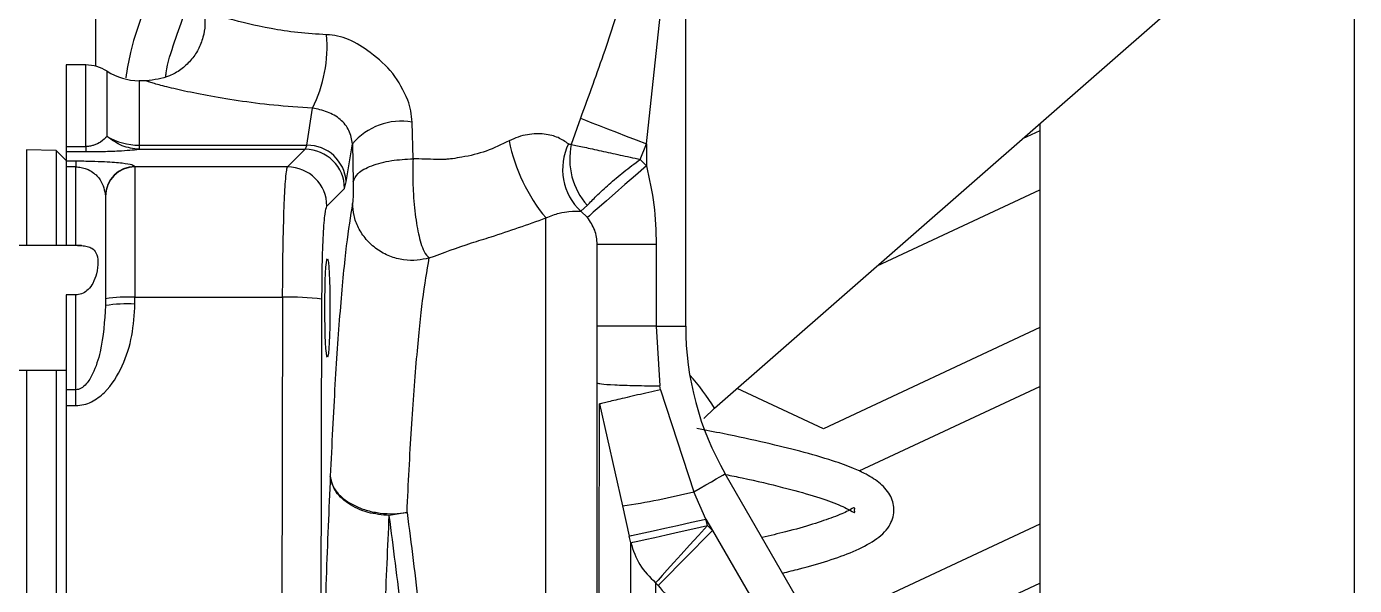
# Model space of a CAD drawing. Extents: x 150 to 4150, y 50 to 2920.
# Drawn here: x 2014.5 to 2183.2, y 1942.7 to 2013.8 of the extents above; entities that cross this region are included whole.
import ezdxf

# ---------------------------------------------------------------- set-up
doc = ezdxf.new("R2010")
doc.units = 0
doc.header["$LTSCALE"] = 10
doc.linetypes.add('SLD-KATı', pattern=[0])
doc.layers.get('0').update_dxf_attribs({"linetype": 'CONTINUOUS'})

msp = doc.modelspace()

# ---------------------------------------------------------------- linework, layer by layer
at = {"color": 7, "linetype": 'SLD-KATı'}
for p, q in [((2183.23, 1483.92), (2183.23, 2076.42)), ((2023.23, 2028.92), (2023.23, 2008.76)), ((2093.23, 1998.88), (2096.29, 2027.29)), ((2098.23, 1975.7), (2098.23, 2027.67)), ((2101.89, 1965.29), (2159.2, 2015.43)), ((2021.98, 2008.92), (2019.48, 2008.92)), ((2019.48, 2008.92), (2019.48, 1998.55)), ((2029.66, 2006.92), (2028.76, 2006.92)), ((2050.08, 1998.72), (2050.81, 2003.41)), ((2063.58, 1996.99), (2063.45, 2001.65)), ((2084.85, 2002.14), (2083.69, 1998.82)), ((2143.23, 2000.56), (2141.02, 1999.52)), ((2143.23, 2001.46), (2143.23, 1872.41)), ((2019.48, 1998.55), (2021.98, 1998.55)), ((2019.48, 1998.55), (2019.48, 1997.9)), ((2021.98, 1998.55), (2021.98, 1997.9)), ((2028.76, 1998.72), (2028.76, 1998.2)), ((2028.76, 1998.72), (2050.08, 1998.72)), ((2050.08, 1998.72), (2049.87, 1998.2)), ((2055.07, 1994.08), (2055.87, 1998.88)), ((2055.87, 1998.88), (2055.97, 1994.08)), ((2092.45, 1996.91), (2093.23, 1998.88)), ((2093.23, 1998.88), (2093.23, 1996.08)), ((2018.21, 1998.06), (2014.46, 1998.13)), ((2019.48, 1996.79), (2018.21, 1998.06)), ((2018.21, 1998.06), (2018.21, 1985.96)), ((2019.48, 1997.9), (2021.98, 1997.9)), ((2019.48, 1997.9), (2019.48, 1996.68)), ((2020.73, 1996.68), (2019.48, 1996.68)), ((2019.48, 1996.68), (2019.48, 1995.96)), ((2020.73, 1996.68), (2020.73, 1995.96)), ((2028.76, 1998.2), (2049.87, 1998.2)), ((2049.87, 1998.2), (2047.62, 1995.96)), ((2093.23, 1996.08), (2092.45, 1996.91)), ((2020.73, 1995.96), (2019.48, 1995.96)), ((2019.48, 1995.96), (2019.48, 1985.99)), ((2020.73, 1985.99), (2020.73, 1995.96)), ((2028.23, 1995.96), (2028.23, 1996)), ((2028.23, 1995.96), (2028.23, 1979.4)), ((2047.62, 1995.96), (2028.23, 1995.96)), ((2052.62, 1990.96), (2054.86, 1993.21)), ((2054.86, 1993.21), (2055.07, 1994.08)), ((2122.56, 1983.37), (2143.23, 1993.06)), ((2085.73, 1991.08), (2084.9, 1990.32)), ((2084.9, 1990.32), (2085.73, 1989.53)), ((2080.47, 1794.33), (2080.47, 1989.47)), ((2021.42, 1985.96), (2012.48, 1985.96)), ((2019.48, 1985.99), (2020.73, 1985.99)), ((2024.59, 1985.96), (2024.48, 1985.96)), ((2086.98, 1986.12), (2094.48, 1986.12)), ((2094.48, 1986.12), (2094.48, 1975.7)), ((2020.73, 1979.7), (2019.48, 1979.7)), ((2019.48, 1979.7), (2019.48, 1967.63)), ((2020.73, 1967.63), (2020.73, 1979.7)), ((2024.48, 1979.2), (2024.48, 1978.33)), ((2028.23, 1978.53), (2028.23, 1979.4)), ((2028.23, 1979.4), (2047, 1979.4)), ((2047, 1979.4), (2046.89, 1936.52)), ((2051.88, 1936.26), (2052, 1979.13)), ((2094.48, 1975.7), (2086.98, 1975.7)), ((2094.48, 1975.7), (2094.96, 1968.12)), ((2094.48, 1975.7), (2098.23, 1975.7)), ((2143.23, 1975.56), (2115.73, 1962.67)), ((2013.23, 1970.13), (2019.48, 1970.13)), ((2018.21, 1970.13), (2018.21, 1812.71)), ((2095.04, 1967.63), (2094.96, 1968.12)), ((2120.27, 1957.3), (2143.23, 1968.06)), ((2020.73, 1967.63), (2019.48, 1967.63)), ((2019.48, 1967.63), (2019.48, 1965.61)), ((2020.73, 1965.61), (2020.73, 1967.63)), ((2095.04, 1967.63), (2099.26, 1954.65)), ((2115.73, 1962.67), (2104.77, 1967.8)), ((2019.48, 1965.61), (2020.73, 1965.61)), ((2019.48, 1965.61), (2019.48, 1936.52)), ((2087.29, 1965.82), (2090.2, 1952.86)), ((2100.52, 1963.97), (2101.89, 1965.29)), ((2131.13, 1908.67), (2103.25, 1956.95)), ((2100.8, 1951.19), (2099.26, 1954.65)), ((2090.2, 1952.86), (2091.06, 1949.02)), ((2062.81, 1952.03), (2060.55, 1951.63)), ((2100.99, 1950.36), (2100.8, 1951.19)), ((2100.8, 1951.19), (2101.64, 1949.74)), ((2100.99, 1950.36), (2101.64, 1949.74)), ((2101.64, 1949.74), (2107.43, 1939.71)), ((2143.23, 1950.56), (2115.73, 1937.67)), ((2091.25, 1948.18), (2091.06, 1949.02)), ((2091.25, 1864.86), (2091.25, 1948.18)), ((2094.4, 1943.09), (2094.4, 1867.24)), ((2094.74, 1942.75), (2094.4, 1943.09)), ((2118.08, 1931.27), (2143.23, 1943.06))]:
    msp.add_line(p, q, dxfattribs=at)
at = {"color": 8, "linetype": 'SLD-KATı'}
for p, q in [((2021.98, 1998.55), (2021.98, 2008.92)), ((2024.69, 1999.84), (2024.69, 2008.12)), ((2028.76, 2006.92), (2028.76, 1998.72)), ((2014.46, 1998.13), (2014.46, 1985.96)), ((2014.46, 1970.13), (2014.46, 1812.71))]:
    msp.add_line(p, q, dxfattribs=at)
at = {"color": 7, "linetype": 'SLD-KATı', "flags": 128}
for points in [[(2084.85, 2002.14), (2085.5, 2001.89), (2086.3, 2001.58), (2087.24, 2001.21), (2088.29, 2000.8), (2089.44, 2000.36), (2090.66, 1999.88), (2091.93, 1999.39), (2093.23, 1998.88)], [(2093.23, 1996.08), (2091.85, 1994.87), (2090.51, 1993.71), (2089.27, 1992.62), (2088.16, 1991.66), (2087.22, 1990.84), (2086.49, 1990.2), (2085.99, 1989.76), (2085.73, 1989.53)], [(2099.26, 1954.65), (2100.06, 1955.11), (2100.81, 1955.54), (2101.5, 1955.94), (2102.1, 1956.29), (2102.59, 1956.57), (2102.95, 1956.78), (2103.18, 1956.91), (2103.25, 1956.95)], [(2091.06, 1949.02), (2091.34, 1949.08), (2091.95, 1949.22), (2092.89, 1949.42), (2094.1, 1949.7), (2095.56, 1950.02), (2097.2, 1950.39), (2098.97, 1950.78), (2100.8, 1951.19)], [(2091.25, 1948.18), (2091.53, 1948.25), (2092.14, 1948.38), (2093.08, 1948.59), (2094.29, 1948.86), (2095.74, 1949.19), (2097.39, 1949.55), (2099.16, 1949.95), (2100.99, 1950.36)], [(2100.99, 1950.36), (2099.84, 1949.09), (2098.72, 1947.86), (2097.67, 1946.7), (2096.72, 1945.65), (2095.89, 1944.74), (2095.22, 1944), (2094.72, 1943.44), (2094.4, 1943.09)], [(2101.64, 1949.74), (2100.43, 1948.52), (2099.26, 1947.33), (2098.16, 1946.21), (2097.16, 1945.2), (2096.3, 1944.33), (2095.59, 1943.61), (2095.07, 1943.08), (2094.74, 1942.75)]]:
    msp.add_lwpolyline(points, dxfattribs=at)
at = {"color": 7, "linetype": 'SLD-KATı'}
for centre, radius, start, end in [((2034.9, 2011.3), 17.75, 333.6402, 4.7622), ((2021.98, 2003.92), 5, 57.1401, 90), ((2028.76, 2014.42), 7.5, 237.1401, 270), ((2062.04, 1993.73), 8.04, 79.8715, 140.156), ((2028.74, 2006.64), 7.92, 239.2256, 270.131), ((2050.14, 1993.78), 4.94, 3.4311, 90.7033), ((2097.26, 2003.51), 21.88, 191.1974, 219.9149), ((2089.92, 1995.66), 7.33, 153.8144, 226.855), ((2092.26, 1996.93), 8.77, 167.6057, 221.8724), ((2049.86, 1993.19), 5.01, 0.1829, 89.8166), ((2028.23, 1992.25), 3.75, 89.9619, 179.9595), ((2028.23, 1992.21), 3.75, 89.9607, 179.9601), ((2047.61, 1990.95), 5.01, 0.1823, 89.8173), ((2027.29, 1961.34), 18.08, 87.0362, 98.9564), ((2027.29, 1960.46), 18.09, 87.039, 98.9536), ((2048.09, 1952.33), 27.08, 81.7037, 92.2957), ((2135.73, 1975.7), 37.5, 180, 210), ((2073.77, 2059.79), 108.19, 278.7355, 283.6289)]:
    msp.add_arc(centre, radius, start, end, dxfattribs=at)
at = {"color": 8, "linetype": 'SLD-KATı'}
msp.add_arc((2078.7, 1951.25), 27.11, 31.1842, 42.3118, dxfattribs=at)
at = {"color": 7, "linetype": 'SLD-KATı'}
msp.add_ellipse((2052.69, 1978.04), major_axis=(0, 6.25), ratio=0.052408, dxfattribs=at)
for points, knots in [([(1959.77, 1971.45), (1959.78, 1971.88), (1959.85, 1975.43), (1961.37, 1982.21), (1964.35, 1991.88), (1969.24, 2001.87), (1976.84, 2013.36), (1988.03, 2026.03), (2002.52, 2039.04), (2013.47, 2046.81), (2018.9, 2050.66)], [0, 0, 0, 0, 0.012947, 0.104448, 0.202367, 0.310289, 0.429718, 0.605984, 0.804865, 1, 1, 1, 1]), ([(2035.27, 2027.24), (2034.93, 2026.75), (2033.3, 2024.39), (2031.16, 2020.16), (2028.99, 2015.06), (2027.64, 2010.84), (2027.23, 2008.35), (2027.06, 2007.27)], [0, 0, 0, 0, 0.0816236, 0.3882837, 0.6515008, 0.8491419, 1, 1, 1, 1]), ([(2092.61, 2027.65), (2091.97, 2024.8), (2090.7, 2019.1), (2087.95, 2010.62), (2085.9, 2005), (2084.85, 2002.14)], [0, 0, 0, 0, 0.3287848, 0.657711, 1, 1, 1, 1]), ([(2032.14, 2007.43), (2032.16, 2007.59), (2032.34, 2009.09), (2033.67, 2013.07), (2035.03, 2017.08), (2036.55, 2019.54), (2036.6, 2019.63)], [0, 0, 0, 0, 0.038095, 0.3577341, 0.9760884, 1, 1, 1, 1]), ([(2037.04, 2015.49), (2037.09, 2015), (2037.19, 2013.97), (2036.92, 2012.4), (2036.32, 2010.85), (2035.35, 2009.44), (2034.1, 2008.3), (2032.24, 2007.21), (2030.67, 2007.03), (2029.66, 2006.92)], [0, 0, 0, 0, 0.117225, 0.241972, 0.372045, 0.504693, 0.636749, 0.765116, 1, 1, 1, 1]), ([(2062.92, 2004.46), (2062.35, 2005.64), (2061.23, 2007.98), (2058.39, 2010.38), (2055.98, 2012.01), (2054, 2012.65), (2053.06, 2012.73), (2052.59, 2012.77)], [0, 0, 0, 0, 0.286263, 0.568929, 0.798441, 0.900343, 1, 1, 1, 1]), ([(2055.87, 1998.88), (2055.77, 1999.46), (2055.59, 2000.61), (2054.6, 2001.83), (2053.59, 2002.53), (2052.7, 2002.95), (2051.73, 2003.27), (2051.12, 2003.36), (2050.81, 2003.41)], [0, 0, 0, 0, 0.2530494, 0.5046178, 0.6302224, 0.7523794, 0.8740715, 1, 1, 1, 1]), ([(2063.45, 2001.65), (2063.42, 2002.12), (2063.35, 2003.08), (2063.06, 2004), (2062.92, 2004.46)], [0, 0, 0, 0, 0.498589, 1, 1, 1, 1]), ([(2083.34, 1998.89), (2082.93, 1999.17), (2082.12, 1999.73), (2080.35, 2000.21), (2078.52, 2000.18), (2076.95, 1999.8), (2076.18, 1999.44), (2075.79, 1999.26)], [0, 0, 0, 0, 0.259135, 0.510885, 0.756532, 0.878066, 1, 1, 1, 1]), ([(2024.69, 1999.84), (2024.45, 1999.6), (2024.05, 1999.22), (2023.27, 1998.77), (2022.58, 1998.6), (2022.23, 1998.55), (2022.06, 1998.55), (2021.98, 1998.55)], [0, 0, 0, 0, 0.499822, 0.8136, 0.917339, 0.960156, 1, 1, 1, 1]), ([(2028.76, 1998.2), (2028.03, 1998.29), (2026.56, 1998.47), (2025.31, 1999.38), (2024.69, 1999.84)], [0, 0, 0, 0, 0.500007, 1, 1, 1, 1]), ([(2075.79, 1999.26), (2074.83, 1998.8), (2072.91, 1997.87), (2070.43, 1997.28), (2068.98, 1997.06), (2068.55, 1997), (2068.47, 1996.99), (2068.19, 1996.95), (2067.84, 1996.92), (2067.25, 1996.88), (2065.86, 1996.93), (2064.57, 1996.97), (2063.58, 1996.99)], [0, 0, 0, 0, 0.252396, 0.506105, 0.603735, 0.604286, 0.60917, 0.622924, 0.671384, 0.692614, 0.76523, 1, 1, 1, 1]), ([(2083.69, 1998.82), (2083.63, 1998.81), (2083.5, 1998.79), (2083.39, 1998.86), (2083.34, 1998.89)], [0, 0, 0, 0, 0.493275, 1, 1, 1, 1]), ([(2083.69, 1998.82), (2084.21, 1998.71), (2085.22, 1998.49), (2087.42, 1998.01), (2089.86, 1997.48), (2091.59, 1997.1), (2092.45, 1996.91)], [0, 0, 0, 0, 0.263327, 0.515033, 0.759125, 1, 1, 1, 1]), ([(2028.23, 1996), (2028.15, 1996.07), (2027.99, 1996.21), (2026.75, 1996.42), (2024.95, 1996.57), (2023.03, 1996.65), (2021.75, 1996.67), (2021.06, 1996.68), (2020.73, 1996.68)], [0, 0, 0, 0, 0.248889, 0.498663, 0.748485, 0.873943, 0.938252, 1, 1, 1, 1]), ([(2021.98, 1997.9), (2022.36, 1997.9), (2023.15, 1997.9), (2024.62, 1997.93), (2026.83, 1998.02), (2027.99, 1998.13), (2028.76, 1998.2)], [0, 0, 0, 0, 0.122605, 0.251139, 0.501166, 1, 1, 1, 1]), ([(2055.97, 1994.08), (2056.11, 1994.44), (2056.42, 1995.19), (2058.21, 1996.16), (2060.73, 1996.84), (2062.66, 1996.94), (2063.58, 1996.99)], [0, 0, 0, 0, 0.240513, 0.499995, 0.759484, 1, 1, 1, 1]), ([(2063.58, 1996.99), (2063.56, 1996.05), (2063.52, 1994.43), (2063.66, 1991.57), (2063.97, 1988.74), (2064.46, 1986.5), (2065.02, 1984.99), (2065.41, 1984.6), (2065.64, 1984.38)], [0, 0, 0, 0, 0.179666, 0.307774, 0.517972, 0.720432, 0.837436, 1, 1, 1, 1]), ([(2085.73, 1991.08), (2086.09, 1991.46), (2086.79, 1992.19), (2088.43, 1993.72), (2090.33, 1995.33), (2091.74, 1996.38), (2092.45, 1996.91)], [0, 0, 0, 0, 0.263303, 0.51466, 0.758621, 1, 1, 1, 1]), ([(2020.73, 1995.96), (2020.84, 1995.96), (2021.07, 1995.95), (2021.55, 1995.88), (2022.24, 1995.67), (2023.13, 1995.14), (2024.19, 1994), (2024.36, 1992.95), (2024.48, 1992.26)], [0, 0, 0, 0, 0.026673, 0.055573, 0.125692, 0.25072, 0.500889, 1, 1, 1, 1]), ([(2047, 1979.4), (2047.02, 1981.46), (2047.04, 1985.7), (2047.18, 1990.86), (2047.34, 1993.92), (2047.49, 1995.52), (2047.58, 1995.81), (2047.62, 1995.96)], [0, 0, 0, 0, 0.242801, 0.499196, 0.714623, 0.848661, 1, 1, 1, 1]), ([(2093.23, 1996.08), (2093.61, 1994.44), (2094.36, 1991.16), (2094.44, 1987.8), (2094.48, 1986.12)], [0, 0, 0, 0, 0.49985, 1, 1, 1, 1]), ([(2055.97, 1994.08), (2055.97, 1993.95), (2055.98, 1993.68), (2055.97, 1993.1), (2055.96, 1992.4), (2055.94, 1991.83), (2055.91, 1991.46), (2055.9, 1991.36), (2055.89, 1991.31)], [0, 0, 0, 0, 0.116384, 0.250656, 0.499748, 0.748841, 0.883515, 1, 1, 1, 1]), ([(2024.48, 1992.21), (2024.48, 1991.96), (2024.48, 1991.44), (2024.48, 1988.41), (2024.48, 1984.15), (2024.48, 1980.81), (2024.48, 1979.2)], [0, 0, 0, 0, 0.241412, 0.5, 0.758587, 1, 1, 1, 1]), ([(2052, 1979.13), (2052.01, 1980.6), (2052.03, 1983.64), (2052.18, 1987.51), (2052.38, 1990.26), (2052.54, 1990.73), (2052.62, 1990.96)], [0, 0, 0, 0, 0.241264, 0.499786, 0.758439, 1, 1, 1, 1]), ([(2055.89, 1991.31), (2055.62, 1989.68), (2055.08, 1986.39), (2054.33, 1978.47), (2053.64, 1968.72), (2053.25, 1960.66), (2053.06, 1956.66)], [0, 0, 0, 0, 0.248592, 0.500103, 0.75156, 1, 1, 1, 1]), ([(2065.64, 1984.38), (2065.13, 1984.26), (2064.06, 1984.02), (2062.34, 1984.09), (2060.59, 1984.55), (2058.95, 1985.44), (2057.58, 1986.69), (2056.6, 1988.17), (2056.01, 1989.74), (2055.93, 1990.8), (2055.89, 1991.31)], [0, 0, 0, 0, 0.11304, 0.235737, 0.365844, 0.499997, 0.634152, 0.764259, 0.88696, 1, 1, 1, 1]), ([(2080.47, 1989.47), (2080.77, 1989.6), (2081.4, 1989.86), (2082.42, 1990.15), (2083.83, 1990.39), (2084.48, 1990.35), (2084.9, 1990.32)], [0, 0, 0, 0, 0.117335, 0.246296, 0.500278, 1, 1, 1, 1]), ([(2065.64, 1984.38), (2067.42, 1985.04), (2070, 1986), (2075.03, 1987.53), (2078.16, 1988.65), (2080.47, 1989.47)], [0, 0, 0, 0, 0.365019, 0.529779, 1, 1, 1, 1]), ([(2086.98, 1986.12), (2086.96, 1986.42), (2086.93, 1987.03), (2086.62, 1988.25), (2086.08, 1989.02), (2085.73, 1989.53)], [0, 0, 0, 0, 0.251245, 0.50062, 1, 1, 1, 1]), ([(2020.73, 1985.99), (2020.99, 1985.99), (2021.5, 1985.97), (2022.23, 1985.86), (2022.89, 1985.6), (2023.39, 1985.01), (2023.58, 1983.93), (2023.44, 1982.53), (2022.99, 1981.26), (2022.37, 1980.39), (2021.66, 1979.87), (2021.09, 1979.71), (2020.78, 1979.7), (2020.73, 1979.7)], [0, 0, 0, 0, 0.064218, 0.128127, 0.210429, 0.327504, 0.488141, 0.651333, 0.77115, 0.85574, 0.921763, 0.98821, 1, 1, 1, 1]), ([(2086.98, 1801.63), (2086.98, 1804.09), (2086.98, 1809.1), (2086.98, 1819.16), (2086.98, 1831.06), (2086.98, 1844.66), (2086.98, 1859.39), (2086.98, 1874.69), (2086.98, 1889.96), (2086.98, 1904.88), (2086.98, 1919.44), (2086.98, 1933.59), (2086.98, 1946.98), (2086.98, 1959.05), (2086.98, 1969.31), (2086.98, 1977.34), (2086.98, 1983.17), (2086.98, 1985.15), (2086.98, 1986.12)], [0, 0, 0, 0, 0.059803, 0.121859, 0.185514, 0.25, 0.314486, 0.378141, 0.440197, 0.5, 0.559803, 0.621859, 0.685514, 0.75, 0.814486, 0.878141, 0.940197, 1, 1, 1, 1]), ([(2062.81, 1952.03), (2062.9, 1953.87), (2063.08, 1957.58), (2063.38, 1962.76), (2063.72, 1967.68), (2064.18, 1973.39), (2064.81, 1979.64), (2065.35, 1982.74), (2065.64, 1984.38)], [0, 0, 0, 0, 0.119672, 0.242881, 0.369647, 0.49999, 0.736078, 1, 1, 1, 1]), ([(2020.73, 1965.61), (2021.06, 1965.64), (2021.75, 1965.69), (2023.03, 1966.19), (2024.95, 1967.65), (2026.75, 1970.6), (2027.99, 1974.48), (2028.15, 1977.18), (2028.23, 1978.53)], [0, 0, 0, 0, 0.0617118, 0.1260552, 0.2515142, 0.5013344, 0.7511089, 1, 1, 1, 1]), ([(2024.48, 1978.33), (2024.36, 1976.36), (2024.19, 1973.4), (2023.13, 1970.07), (2022.24, 1968.51), (2021.55, 1967.88), (2021.07, 1967.66), (2020.84, 1967.64), (2020.73, 1967.63)], [0, 0, 0, 0, 0.49911, 0.74928, 0.874308, 0.944427, 0.973327, 1, 1, 1, 1]), ([(2086.98, 1968.5), (2087.09, 1968.46), (2087.31, 1968.37), (2089.08, 1968.25), (2091.71, 1968.16), (2093.89, 1968.13), (2094.96, 1968.12)], [0, 0, 0, 0, 0.242566, 0.500013, 0.757449, 1, 1, 1, 1]), ([(2095.04, 1967.63), (2094.03, 1967.4), (2091.97, 1966.93), (2089.47, 1966.35), (2087.72, 1965.94), (2087.43, 1965.86), (2087.29, 1965.82)], [0, 0, 0, 0, 0.243049, 0.500005, 0.756954, 1, 1, 1, 1]), ([(2087.22, 1908.13), (2087.22, 1911.31), (2087.22, 1917.99), (2087.22, 1925.46), (2087.23, 1930.83), (2087.23, 1934.14), (2087.23, 1937.42), (2087.23, 1940.65), (2087.24, 1943.81), (2087.24, 1946.82), (2087.25, 1950.07), (2087.25, 1952.61), (2087.25, 1954.59), (2087.26, 1955.82), (2087.26, 1957.07), (2087.26, 1958.32), (2087.26, 1959.57), (2087.27, 1960.79), (2087.27, 1963.37), (2087.28, 1964.71), (2087.29, 1965.82)], [0, 0, 0, 0, 0.112636, 0.23624, 0.27991, 0.324798, 0.370902, 0.418221, 0.466754, 0.516499, 0.564656, 0.634884, 0.659007, 0.68493, 0.712651, 0.742171, 0.773489, 0.806602, 0.841511, 1, 1, 1, 1]), ([(2110.54, 1944.32), (2111.27, 1944.5), (2113.42, 1945.02), (2116.4, 1945.89), (2119.7, 1947.06), (2122.39, 1948.46), (2124.14, 1950.04), (2124.89, 1952.16), (2124.43, 1954.15), (2123.06, 1955.75), (2121.34, 1956.83), (2119.42, 1957.72), (2116.73, 1958.69), (2113.02, 1959.78), (2108.29, 1960.91), (2103.87, 1961.88), (2100.76, 1962.49), (2099.64, 1962.71)], [0, 0, 0, 0, 0.0371038, 0.1090393, 0.1836994, 0.2647704, 0.3452964, 0.4099092, 0.4695679, 0.5331933, 0.5955438, 0.6438688, 0.7098172, 0.7937863, 0.8680843, 0.9524022, 1, 1, 1, 1]), ([(2053.06, 1956.66), (2052.88, 1952.43), (2052.51, 1943.9), (2052.11, 1929.14), (2051.82, 1913.44), (2051.74, 1902.5), (2051.71, 1897.06)], [0, 0, 0, 0, 0.248406, 0.500079, 0.751711, 1, 1, 1, 1]), ([(2060.55, 1951.63), (2059.63, 1951.72), (2057.72, 1951.91), (2055.23, 1953.09), (2053.48, 1954.76), (2053.2, 1956.04), (2053.06, 1956.66)], [0, 0, 0, 0, 0.240601, 0.500003, 0.759397, 1, 1, 1, 1]), ([(2053.06, 1956.66), (2053.12, 1956.3), (2053.24, 1955.56), (2053.92, 1954.52), (2054.92, 1953.58), (2056.23, 1952.81), (2057.75, 1952.24), (2059.42, 1951.91), (2061.14, 1951.82), (2062.26, 1951.96), (2062.81, 1952.03)], [0, 0, 0, 0, 0.12334, 0.250001, 0.376658, 0.499996, 0.629639, 0.749995, 0.876654, 1, 1, 1, 1]), ([(2103.31, 1956.85), (2104.02, 1956.71), (2106.7, 1956.16), (2110.51, 1955.26), (2114.59, 1954.14), (2117.53, 1953.14), (2119.37, 1952.2), (2119.76, 1951.92), (2119.68, 1952.32), (2119.77, 1952.81), (2119.06, 1952.26), (2117.25, 1951.5), (2114.46, 1950.52), (2111.36, 1949.65), (2108.96, 1949.08), (2107.94, 1948.83)], [0, 0, 0, 0, 0.0351955, 0.1329616, 0.221667, 0.3101796, 0.3964135, 0.4721463, 0.5391889, 0.609424, 0.6990742, 0.7868437, 0.8636945, 0.942069, 1, 1, 1, 1]), ([(2059.2, 1896.43), (2059.23, 1901.46), (2059.31, 1911.6), (2059.6, 1926.02), (2060, 1939.71), (2060.37, 1947.61), (2060.55, 1951.63)], [0, 0, 0, 0, 0.2482322, 0.4999081, 0.745564, 1, 1, 1, 1]), ([(2064.77, 1896.43), (2064.66, 1899.78), (2064.46, 1906.51), (2063.95, 1916.44), (2063.21, 1927.56), (2062.12, 1939.73), (2061.08, 1947.61), (2060.55, 1951.63)], [0, 0, 0, 0, 0.164668, 0.331363, 0.500118, 0.74509, 1, 1, 1, 1]), ([(2062.81, 1952.03), (2063.34, 1947.99), (2064.38, 1940.07), (2065.46, 1927.83), (2066.21, 1916.65), (2066.71, 1906.66), (2066.92, 1899.88), (2067.02, 1896.51)], [0, 0, 0, 0, 0.255143, 0.499884, 0.668694, 0.835417, 1, 1, 1, 1]), ([(2091.25, 1948.18), (2091.56, 1947.21), (2092.2, 1945.28), (2093.66, 1943.82), (2094.4, 1943.09)], [0, 0, 0, 0, 0.500005, 1, 1, 1, 1]), ([(2094.74, 1942.75), (2095.44, 1941.91), (2096.84, 1940.23), (2097.49, 1938.17), (2097.81, 1937.13)], [0, 0, 0, 0, 0.497872, 1, 1, 1, 1])]:
    msp.add_open_spline(points, degree=3, knots=knots, dxfattribs=at)
at = {"color": 8, "linetype": 'SLD-KATı'}
for points, knots in [([(2052.59, 2012.77), (2051.35, 2012.84), (2048.85, 2012.99), (2044.34, 2013.7), (2039.79, 2014.87), (2037.67, 2015.46), (2037.16, 2015.46), (2037.09, 2015.34), (2037.09, 2015.48), (2037.07, 2015.39), (2037.06, 2015.35)], [0, 0, 0, 0, 0.118978, 0.240978, 0.485964, 0.741582, 0.806688, 0.875508, 0.959796, 1, 1, 1, 1]), ([(2050.81, 2003.41), (2049.14, 2003.53), (2045.8, 2003.77), (2041.28, 2004.35), (2037.28, 2005.02), (2034.06, 2005.7), (2031.63, 2006.29), (2030.36, 2006.65), (2029.82, 2006.83), (2029.66, 2006.91), (2029.66, 2006.91), (2029.66, 2006.91)], [0, 0, 0, 0, 0.134842, 0.269862, 0.403726, 0.538694, 0.672835, 0.80766, 0.874145, 0.94191, 1, 1, 1, 1])]:
    msp.add_open_spline(points, degree=3, knots=knots, dxfattribs=at)

doc.saveas('drawing.dxf')
